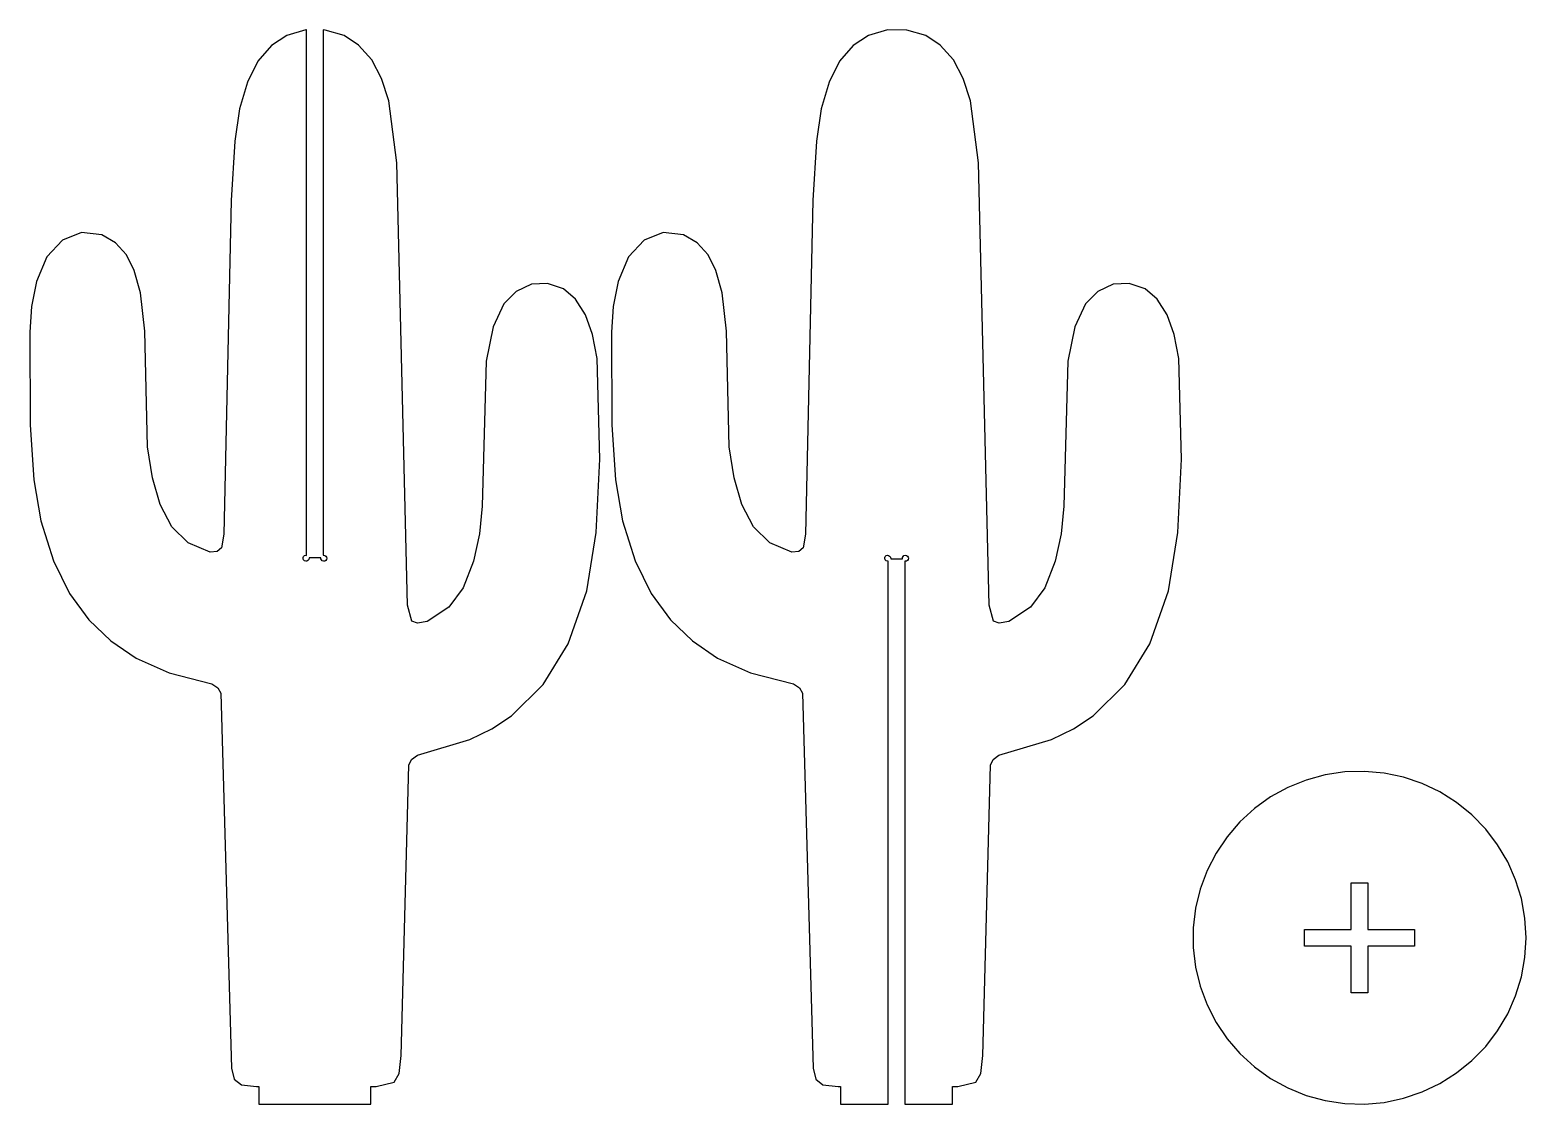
# Model space of a CAD drawing. Header units: millimetres. Extents: x 4 to 259, y 4 to 187.
import ezdxf

# ---------------------------------------------------------------- set-up
doc = ezdxf.new("R2010")
doc.units = ezdxf.units.MM
doc.layers.add('CUT', color=1, linetype='CONTINUOUS')

msp = doc.modelspace()

# ---------------------------------------------------------------- linework, layer by layer
at = {"layer": 'CUT'}
for points in [[(62.101, 7), (63.03, 7), (66.091, 7.715), (66.931, 9.244), (67.257, 12.313), (68.573, 61.815), (69.042, 62.788), (70.022, 63.522), (78.958, 66.17), (82.72, 68.016), (86.05, 70.224), (91.438, 75.557), (95.722, 82.481), (98.884, 91.514), (100.491, 101.48), (101.123, 114.003), (100.653, 131.127), (99.875, 135.216), (98.68, 138.568), (96.99, 141.239), (94.929, 143.008), (92.191, 143.939), (89.488, 143.793), (86.861, 142.571), (84.782, 140.474), (82.95, 136.537), (81.774, 130.713), (81.089, 105.967), (80.639, 101.252), (79.596, 96.611), (77.835, 92.013), (75.382, 88.718), (71.677, 86.32), (70.042, 86.003), (69.081, 86.34), (68.339, 89.079), (66.518, 164.502), (65.146, 175.1), (63.933, 178.902), (62.247, 182.057), (60.014, 184.58), (57.541, 186.217), (54.342, 187.162), (53.986, 187.164), (53.986, 97.595), (54.233, 97.569), (54.416, 97.463), (54.54, 97.292), (54.584, 97.086), (54.54, 96.879), (54.416, 96.708), (54.233, 96.603), (54.023, 96.581), (53.822, 96.646), (53.665, 96.787), (53.579, 96.98), (53.579, 97.176), (51.573, 97.176), (51.51, 96.879), (51.386, 96.708), (51.203, 96.603), (50.993, 96.581), (50.792, 96.646), (50.635, 96.787), (50.549, 96.98), (50.549, 97.191), (50.635, 97.384), (50.792, 97.526), (50.993, 97.591), (51.136, 97.576), (51.136, 187.179), (51.016, 187.18), (47.798, 186.253), (45.18, 184.507), (42.838, 181.821), (41.063, 178.251), (39.706, 173.693), (38.929, 168.201), (38.316, 158.061), (37.036, 101.192), (36.627, 98.867), (35.897, 98.205), (34.741, 98.101), (30.955, 99.691), (28.201, 102.428), (26.192, 106.248), (24.879, 110.796), (24.034, 116.068), (23.601, 135.83), (22.824, 142.315), (21.756, 146.152), (20.467, 148.822), (18.609, 150.88), (16.237, 152.248), (12.805, 152.632), (9.574, 151.336), (6.899, 148.478), (5.121, 144.289), (4.289, 140.001), (4, 135.628), (4.036, 119.808), (4.668, 110.478), (5.86, 103.452), (8.028, 96.623), (10.757, 91.093), (14.03, 86.572), (17.792, 82.972), (22.079, 80.061), (27.701, 77.566), (34.997, 75.692), (36.029, 75.01), (36.513, 74.093), (38.352, 10.107), (38.831, 8.265), (40.029, 7.31), (42.602, 7), (43.021, 7), (43.021, 4), (62.101, 4)], [(150.259, 96.596), (150.116, 96.581), (149.915, 96.646), (149.758, 96.787), (149.672, 96.98), (149.672, 97.191), (149.758, 97.384), (149.915, 97.526), (150.116, 97.591), (150.326, 97.569), (150.509, 97.463), (150.633, 97.292), (150.696, 96.996), (152.702, 96.996), (152.702, 97.191), (152.788, 97.384), (152.945, 97.526), (153.146, 97.591), (153.356, 97.569), (153.539, 97.463), (153.663, 97.292), (153.707, 97.086), (153.663, 96.879), (153.539, 96.708), (153.356, 96.603), (153.109, 96.577), (153.109, 4), (161.224, 4), (161.224, 7), (162.153, 7), (165.214, 7.715), (166.053, 9.244), (166.38, 12.313), (167.696, 61.815), (168.165, 62.788), (169.144, 63.522), (178.08, 66.17), (181.843, 68.016), (185.173, 70.224), (190.561, 75.557), (194.845, 82.481), (198.007, 91.514), (199.614, 101.48), (200.245, 114.003), (199.776, 131.127), (198.998, 135.216), (197.802, 138.568), (196.113, 141.239), (194.051, 143.008), (191.314, 143.939), (188.61, 143.793), (185.983, 142.571), (183.905, 140.474), (182.073, 136.537), (180.897, 130.713), (180.211, 105.967), (179.761, 101.252), (178.718, 96.611), (176.958, 92.013), (174.504, 88.718), (170.8, 86.32), (169.164, 86.003), (168.204, 86.34), (167.462, 89.079), (165.641, 164.502), (164.269, 175.1), (163.055, 178.902), (161.37, 182.057), (159.137, 184.58), (156.663, 186.217), (153.464, 187.162), (150.139, 187.18), (146.921, 186.253), (144.303, 184.507), (141.961, 181.821), (140.185, 178.251), (138.829, 173.693), (138.052, 168.201), (137.438, 158.061), (136.158, 101.192), (135.75, 98.867), (135.02, 98.205), (133.864, 98.101), (130.078, 99.691), (127.323, 102.428), (125.314, 106.248), (124.002, 110.796), (123.156, 116.068), (122.723, 135.83), (121.947, 142.315), (120.879, 146.152), (119.589, 148.822), (117.732, 150.88), (115.359, 152.248), (111.928, 152.632), (108.696, 151.336), (106.021, 148.478), (104.244, 144.289), (103.412, 140.001), (103.123, 135.628), (103.159, 119.808), (103.79, 110.478), (104.982, 103.452), (107.15, 96.623), (109.879, 91.093), (113.152, 86.572), (116.915, 82.972), (121.201, 80.061), (126.823, 77.566), (134.119, 75.692), (135.151, 75.01), (135.636, 74.093), (137.475, 10.107), (137.954, 8.265), (139.151, 7.31), (141.724, 7), (142.144, 7), (142.144, 4), (150.259, 4)], [(234.771, 4.299), (238.062, 4.991), (241.248, 6.068), (244.285, 7.515), (247.128, 9.31), (249.74, 11.429), (252.083, 13.842), (254.123, 16.515), (255.833, 19.411), (257.189, 22.489), (258.171, 25.705), (258.766, 29.015), (258.966, 32.373), (258.766, 35.73), (258.171, 39.04), (257.189, 42.256), (255.833, 45.334), (254.123, 48.23), (252.083, 50.903), (249.74, 53.316), (247.128, 55.435), (244.285, 57.231), (241.248, 58.677), (238.062, 59.754), (234.771, 60.447), (231.422, 60.745), (228.06, 60.646), (224.734, 60.149), (221.49, 59.263), (218.373, 57.999), (215.428, 56.375), (212.695, 54.414), (210.214, 52.144), (208.018, 49.597), (206.14, 46.807), (204.604, 43.815), (203.433, 40.663), (202.643, 37.394), (202.245, 34.054), (202.245, 30.691), (202.643, 27.352), (203.433, 24.083), (204.604, 20.93), (206.14, 17.938), (208.018, 15.149), (210.214, 12.601), (212.695, 10.331), (215.428, 8.37), (218.373, 6.747), (221.49, 5.483), (224.734, 4.596), (228.06, 4.1), (231.422, 4)], [(229.155, 30.948), (221.206, 30.948), (221.206, 33.798), (229.155, 33.798), (229.155, 41.748), (232.005, 41.748), (232.005, 33.798), (239.955, 33.798), (239.955, 30.948), (232.005, 30.948), (232.005, 22.998), (229.155, 22.998)]]:
    msp.add_lwpolyline(points, close=True, dxfattribs=at)

doc.saveas('drawing.dxf')
